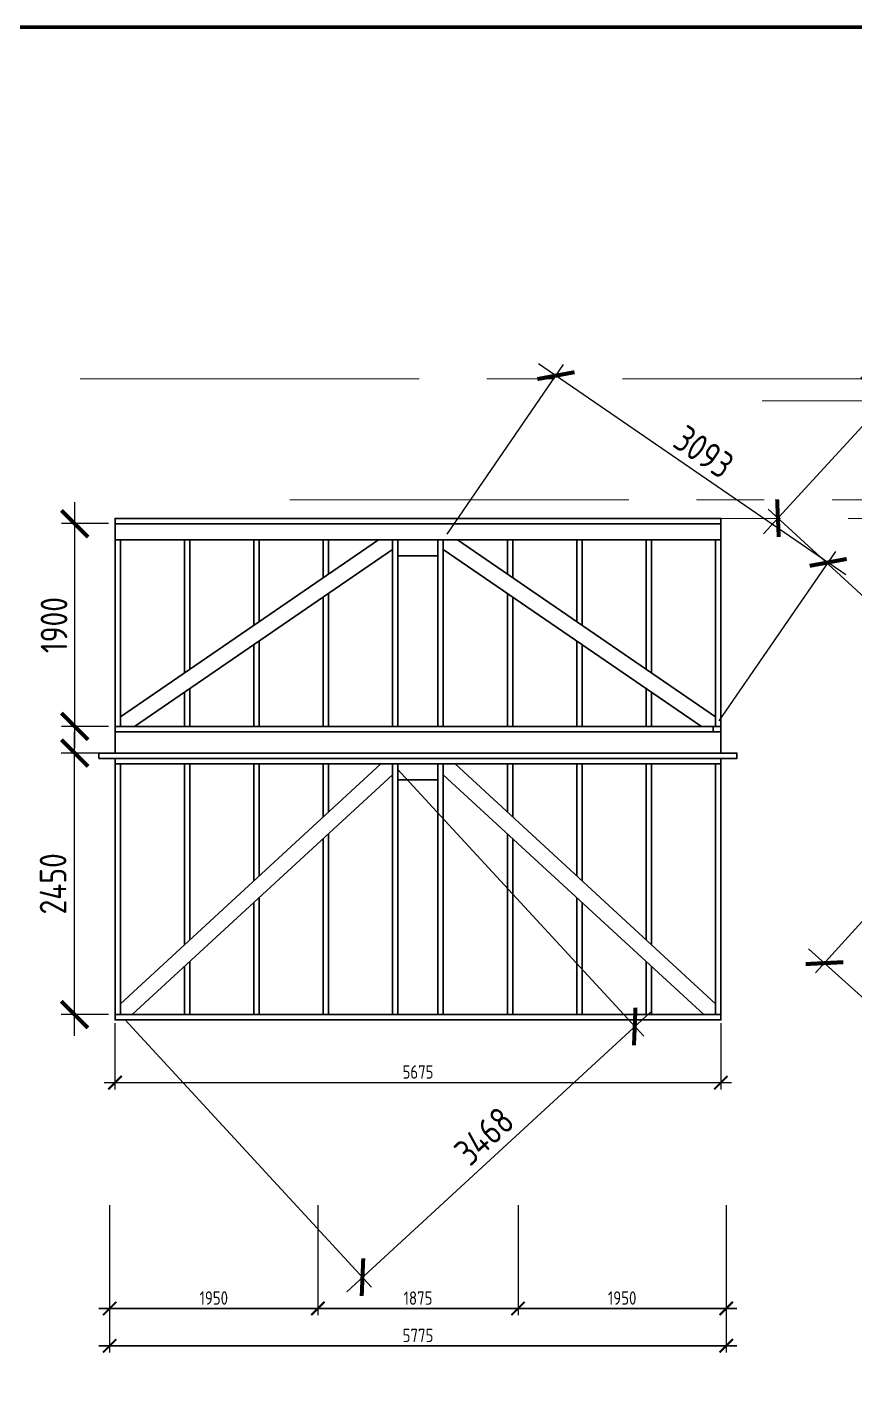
# Model space of a CAD drawing. Header units: millimetres. Extents: x 743280 to 1140305, y -337608 to -106611.
# Drawn here: x 981280 to 989033, y -278159 to -265455 of the extents above; entities that cross this region are included whole.
import ezdxf

# ---------------------------------------------------------------- set-up
doc = ezdxf.new("R2010")
doc.units = ezdxf.units.MM
doc.header["$PDMODE"] = 35
doc.linetypes.add('осевая', pattern=[50.8, 31.75, -6.35, 6.35, -6.35])
doc.layers.get('Defpoints').update_dxf_attribs({"color": 9})
for name, color, linetype, lineweight in [('ОСЕВЫЕ', 150, 'осевая', 13), ('ОСНОВНЫЕ', 7, 'Continuous', 30), ('РАЗМЕРЫ', 42, 'Continuous', 13), ('Сварка', 102, 'Continuous', 13), ('СПДС_РАЗМЕРЫ', 42, 'Continuous', 13)]:
    doc.layers.add(name, color=color, linetype=linetype, lineweight=lineweight)
doc.styles.add('GOST 2.304', font='CS_Gost2304.shx')
doc.dimstyles.new('СПДС', dxfattribs={"dimtxt": 2.5, "dimasz": 2.5, "dimexe": 1.25, "dimexo": 0.625, "dimtad": 1, "dimdec": 0, "dimtxsty": 'GOST 2.304', "dimblk": 'ARCHTICK', "dimblk1": 'ARCHTICK', "dimblk2": 'ARCHTICK', "dimcen": 2.5, "dimdle": 2, "dimadec": 0, "dimazin": 2, "dimtfac": 0.75, "dimtdec": 4, "dimtmove": 1, "dimatfit": 3, "dimfxl": 1, "dimtolj": 1, "dimarcsym": 1})

# ---------------------------------------------------------------- blocks, each defined once
blk = doc.blocks.new('_ArchTick')
at = {"color": 0, "linetype": 'ByBlock', "const_width": 0.15}
blk.add_lwpolyline([(-0.5, -0.5), (0.5, 0.5)], dxfattribs=at)
blk = doc.blocks.new('*D235')
at = {"layer": 'Defpoints', "color": 0, "ltscale": 100, "transparency": 16777216}
for p in [(984703, -272358), (982153, -274708), (986971, -274819)]:
    blk.add_point(p, dxfattribs=at)
at = {"layer": 'РАЗМЕРЫ', "color": 0, "lineweight": -2, "ltscale": 100, "transparency": 16777216}
for p, q in [((984745, -272404), (987056, -274911)), ((982195, -274754), (984506, -277261)), ((984274, -277305), (987118, -274684))]:
    blk.add_line(p, q, dxfattribs=at)
at = {"layer": 'РАЗМЕРЫ', "color": 0, "lineweight": -2, "ltscale": 100, "transparency": 16777216, "xscale": 250, "yscale": 250, "zscale": 250}
for p, rotation in [((986971, -274819), 42.66269414087618), ((984421, -277169), 222.6626941408762)]:
    blk.add_blockref('_ArchTick', p, dxfattribs=dict(at, rotation=rotation))
at = {"layer": 'РАЗМЕРЫ', "color": 0, "ltscale": 100, "transparency": 16777216, "insert": (985561, -275847), "char_height": 250, "attachment_point": 5, "rotation": 42.6627, "style": 'GOST 2.304'}
blk.add_mtext('\\A1;3468', dxfattribs=at)
blk = doc.blocks.new('*D236')
at = {"layer": 'Defpoints', "color": 0, "ltscale": 100, "transparency": 16777216}
for p in [(981725, -272258), (982103, -272258), (982103, -274708)]:
    blk.add_point(p, dxfattribs=at)
at = {"layer": 'РАЗМЕРЫ', "color": 0, "lineweight": -2, "ltscale": 100, "transparency": 16777216}
for p, q in [((981725, -274908), (981725, -272058)), ((982041, -272258), (981600, -272258)), ((982041, -274708), (981600, -274708))]:
    blk.add_line(p, q, dxfattribs=at)
at = {"layer": 'РАЗМЕРЫ', "color": 0, "lineweight": -2, "ltscale": 100, "transparency": 16777216, "xscale": 250, "yscale": 250, "zscale": 250}
for p, rotation in [((981725, -272258), 90), ((981725, -274708), 270)]:
    blk.add_blockref('_ArchTick', p, dxfattribs=dict(at, rotation=rotation))
at = {"layer": 'РАЗМЕРЫ', "color": 0, "ltscale": 100, "transparency": 16777216, "insert": (981523, -273483), "char_height": 250, "attachment_point": 5, "rotation": 90, "style": 'GOST 2.304'}
blk.add_mtext('\\A1;2450', dxfattribs=at)
blk = doc.blocks.new('*D237')
at = {"layer": 'Defpoints', "color": 0, "ltscale": 100, "transparency": 16777216}
for p in [(981726, -270108), (982103, -270108), (982103, -272008)]:
    blk.add_point(p, dxfattribs=at)
at = {"layer": 'РАЗМЕРЫ', "color": 0, "lineweight": -2, "ltscale": 100, "transparency": 16777216}
for p, q in [((981726, -272208), (981726, -269908)), ((982041, -270108), (981601, -270108)), ((982041, -272008), (981601, -272008))]:
    blk.add_line(p, q, dxfattribs=at)
at = {"layer": 'РАЗМЕРЫ', "color": 0, "lineweight": -2, "ltscale": 100, "transparency": 16777216, "xscale": 250, "yscale": 250, "zscale": 250}
for p, rotation in [((981726, -270108), 90), ((981726, -272008), 270)]:
    blk.add_blockref('_ArchTick', p, dxfattribs=dict(at, rotation=rotation))
at = {"layer": 'РАЗМЕРЫ', "color": 0, "ltscale": 100, "transparency": 16777216, "insert": (981532, -271058), "char_height": 250, "attachment_point": 5, "rotation": 90, "style": 'GOST 2.304'}
blk.add_mtext('\\A1;1900', dxfattribs=at)
blk = doc.blocks.new('*D238')
at = {"layer": 'Defpoints', "color": 0, "ltscale": 100, "transparency": 16777216}
for p in [(985178, -270258), (988783, -270471), (987728, -272008)]:
    blk.add_point(p, dxfattribs=at)
at = {"layer": 'РАЗМЕРЫ', "color": 0, "lineweight": -2, "ltscale": 100, "transparency": 16777216}
for p, q in [((985213, -270207), (986304, -268618)), ((986068, -268608), (988948, -270584)), ((987763, -271957), (988854, -270368))]:
    blk.add_line(p, q, dxfattribs=at)
at = {"layer": 'РАЗМЕРЫ', "color": 0, "lineweight": -2, "ltscale": 100, "transparency": 16777216, "xscale": 250, "yscale": 250, "zscale": 250}
for p, rotation in [((986233, -268721), 145.5399292976567), ((988783, -270471), 325.5399292976567)]:
    blk.add_blockref('_ArchTick', p, dxfattribs=dict(at, rotation=rotation))
at = {"layer": 'РАЗМЕРЫ', "color": 0, "ltscale": 100, "transparency": 16777216, "insert": (987618, -269435), "char_height": 250, "attachment_point": 5, "rotation": 325.5399, "style": 'GOST 2.304'}
blk.add_mtext('\\A1;3093', dxfattribs=at)
blk = doc.blocks.new('*D253')
at = {"layer": 'Defpoints', "color": 0, "ltscale": 100, "transparency": 16777216}
for p in [(990435, -272358), (993035, -274708), (991348, -276576)]:
    blk.add_point(p, dxfattribs=at)
at = {"layer": 'РАЗМЕРЫ', "color": 0, "lineweight": -2, "ltscale": 100, "transparency": 16777216}
for p, q in [((990394, -272405), (988664, -274318)), ((988599, -274092), (991496, -276710)), ((992994, -274755), (991264, -276668))]:
    blk.add_line(p, q, dxfattribs=at)
at = {"layer": 'РАЗМЕРЫ', "color": 0, "lineweight": -2, "ltscale": 100, "transparency": 16777216, "xscale": 250, "yscale": 250, "zscale": 250}
for p, rotation in [((988748, -274226), 137.8912695962234), ((991348, -276576), 317.8912695962234)]:
    blk.add_blockref('_ArchTick', p, dxfattribs=dict(at, rotation=rotation))
at = {"layer": 'РАЗМЕРЫ', "color": 0, "ltscale": 100, "transparency": 16777216, "insert": (990177, -275258), "char_height": 250, "attachment_point": 5, "rotation": 317.8913, "style": 'GOST 2.304'}
blk.add_mtext('\\A1;3505', dxfattribs=at)
blk = doc.blocks.new('*D257')
at = {"layer": 'Defpoints', "color": 0, "ltscale": 100, "transparency": 16777216}
for p in [(990687, -267472), (992810, -269425), (990435, -272008)]:
    blk.add_point(p, dxfattribs=at)
at = {"layer": 'РАЗМЕРЫ', "color": 0, "lineweight": -2, "ltscale": 100, "transparency": 16777216}
for p, q in [((988176, -270203), (990822, -267325)), ((992764, -269382), (990595, -267388)), ((990389, -271966), (988220, -269972))]:
    blk.add_line(p, q, dxfattribs=at)
at = {"layer": 'РАЗМЕРЫ', "color": 0, "lineweight": -2, "ltscale": 100, "transparency": 16777216, "xscale": 250, "yscale": 250, "zscale": 250}
for p, rotation in [((990687, -267472), 47.41048336009936), ((988312, -270056), 227.4104833600993)]:
    blk.add_blockref('_ArchTick', p, dxfattribs=dict(at, rotation=rotation))
at = {"layer": 'РАЗМЕРЫ', "color": 0, "ltscale": 100, "transparency": 16777216, "insert": (989356, -268633), "char_height": 250, "attachment_point": 5, "rotation": 47.4105, "style": 'GOST 2.304'}
blk.add_mtext('\\A1;3509', dxfattribs=at)
blk = doc.blocks.new('*D356')
at = {"layer": 'Defpoints', "color": 0, "transparency": 16777216}
for p in [(982053, -276462), (987828, -276462), (987828, -277812)]:
    blk.add_point(p, dxfattribs=at)
at = {"layer": 'РАЗМЕРЫ', "color": 0, "lineweight": -2, "transparency": 16777216}
for p, q in [((982053, -276493), (982053, -277874)), ((987828, -276493), (987828, -277874)), ((981953, -277812), (987928, -277812))]:
    blk.add_line(p, q, dxfattribs=at)
at = {"layer": 'РАЗМЕРЫ', "color": 0, "lineweight": -2, "transparency": 16777216, "xscale": 125, "yscale": 125, "zscale": 125, "rotation": 180}
blk.add_blockref('_ArchTick', (982053, -277812), dxfattribs=at)
at = {"layer": 'РАЗМЕРЫ', "color": 0, "lineweight": -2, "transparency": 16777216, "xscale": 125, "yscale": 125, "zscale": 125}
blk.add_blockref('_ArchTick', (987828, -277812), dxfattribs=at)
at = {"layer": 'РАЗМЕРЫ', "color": 0, "transparency": 16777216, "insert": (984941, -277715), "char_height": 125, "attachment_point": 5, "style": 'GOST 2.304'}
blk.add_mtext('\\A1;5775', dxfattribs=at)
blk = doc.blocks.new('*D357')
at = {"layer": 'Defpoints', "color": 0, "transparency": 16777216}
for p in [(985878, -276462), (987828, -276462), (987828, -277462)]:
    blk.add_point(p, dxfattribs=at)
at = {"layer": 'РАЗМЕРЫ', "color": 0, "lineweight": -2, "transparency": 16777216}
for p, q in [((985878, -276493), (985878, -277524)), ((987828, -276493), (987828, -277524)), ((985778, -277462), (987928, -277462))]:
    blk.add_line(p, q, dxfattribs=at)
at = {"layer": 'РАЗМЕРЫ', "color": 0, "lineweight": -2, "transparency": 16777216, "xscale": 125, "yscale": 125, "zscale": 125, "rotation": 180}
blk.add_blockref('_ArchTick', (985878, -277462), dxfattribs=at)
at = {"layer": 'РАЗМЕРЫ', "color": 0, "lineweight": -2, "transparency": 16777216, "xscale": 125, "yscale": 125, "zscale": 125}
blk.add_blockref('_ArchTick', (987828, -277462), dxfattribs=at)
at = {"layer": 'РАЗМЕРЫ', "color": 0, "transparency": 16777216, "insert": (986853, -277364), "char_height": 125, "attachment_point": 5, "style": 'GOST 2.304'}
blk.add_mtext('\\A1;1950', dxfattribs=at)
blk = doc.blocks.new('*D358')
at = {"layer": 'Defpoints', "color": 0, "transparency": 16777216}
for p in [(984003, -276462), (985878, -276462), (985878, -277462)]:
    blk.add_point(p, dxfattribs=at)
at = {"layer": 'РАЗМЕРЫ', "color": 0, "lineweight": -2, "transparency": 16777216}
for p, q in [((984003, -276493), (984003, -277524)), ((985878, -276493), (985878, -277524)), ((983903, -277462), (985978, -277462))]:
    blk.add_line(p, q, dxfattribs=at)
at = {"layer": 'РАЗМЕРЫ', "color": 0, "lineweight": -2, "transparency": 16777216, "xscale": 125, "yscale": 125, "zscale": 125, "rotation": 180}
blk.add_blockref('_ArchTick', (984003, -277462), dxfattribs=at)
at = {"layer": 'РАЗМЕРЫ', "color": 0, "lineweight": -2, "transparency": 16777216, "xscale": 125, "yscale": 125, "zscale": 125}
blk.add_blockref('_ArchTick', (985878, -277462), dxfattribs=at)
at = {"layer": 'РАЗМЕРЫ', "color": 0, "transparency": 16777216, "insert": (984941, -277365), "char_height": 125, "attachment_point": 5, "style": 'GOST 2.304'}
blk.add_mtext('\\A1;1875', dxfattribs=at)
blk = doc.blocks.new('*D359')
at = {"layer": 'Defpoints', "color": 0, "transparency": 16777216}
for p in [(982053, -276462), (984003, -276462), (984003, -277462)]:
    blk.add_point(p, dxfattribs=at)
at = {"layer": 'РАЗМЕРЫ', "color": 0, "lineweight": -2, "transparency": 16777216}
for p, q in [((982053, -276493), (982053, -277524)), ((984003, -276493), (984003, -277524)), ((981953, -277462), (984103, -277462))]:
    blk.add_line(p, q, dxfattribs=at)
at = {"layer": 'РАЗМЕРЫ', "color": 0, "lineweight": -2, "transparency": 16777216, "xscale": 125, "yscale": 125, "zscale": 125, "rotation": 180}
blk.add_blockref('_ArchTick', (982053, -277462), dxfattribs=at)
at = {"layer": 'РАЗМЕРЫ', "color": 0, "lineweight": -2, "transparency": 16777216, "xscale": 125, "yscale": 125, "zscale": 125}
blk.add_blockref('_ArchTick', (984003, -277462), dxfattribs=at)
at = {"layer": 'РАЗМЕРЫ', "color": 0, "transparency": 16777216, "insert": (983028, -277364), "char_height": 125, "attachment_point": 5, "style": 'GOST 2.304'}
blk.add_mtext('\\A1;1950', dxfattribs=at)
blk = doc.blocks.new('*D360')
at = {"layer": 'Defpoints', "color": 0, "transparency": 16777216}
for p in [(982053, -276462), (987828, -276462), (982053, -277812)]:
    blk.add_point(p, dxfattribs=at)
at = {"layer": 'РАЗМЕРЫ', "color": 0, "lineweight": -2, "transparency": 16777216}
for p, q in [((982053, -276493), (982053, -277874)), ((987828, -276493), (987828, -277874)), ((987928, -277812), (981953, -277812))]:
    blk.add_line(p, q, dxfattribs=at)
at = {"layer": 'РАЗМЕРЫ', "color": 0, "lineweight": -2, "transparency": 16777216, "xscale": 125, "yscale": 125, "zscale": 125, "rotation": 180}
blk.add_blockref('_ArchTick', (982053, -277812), dxfattribs=at)
at = {"layer": 'РАЗМЕРЫ', "color": 0, "lineweight": -2, "transparency": 16777216, "xscale": 125, "yscale": 125, "zscale": 125}
blk.add_blockref('_ArchTick', (987828, -277812), dxfattribs=at)
at = {"layer": 'РАЗМЕРЫ', "color": 0, "transparency": 16777216, "insert": (984941, -277715), "char_height": 125, "attachment_point": 5, "style": 'GOST 2.304'}
blk.add_mtext('\\A1;5775', dxfattribs=at)
blk = doc.blocks.new('*D361')
at = {"layer": 'Defpoints', "color": 0, "transparency": 16777216}
for p in [(985878, -276462), (987828, -276462), (985878, -277462)]:
    blk.add_point(p, dxfattribs=at)
at = {"layer": 'РАЗМЕРЫ', "color": 0, "lineweight": -2, "transparency": 16777216}
for p, q in [((985878, -276493), (985878, -277524)), ((987828, -276493), (987828, -277524)), ((987928, -277462), (985778, -277462))]:
    blk.add_line(p, q, dxfattribs=at)
at = {"layer": 'РАЗМЕРЫ', "color": 0, "lineweight": -2, "transparency": 16777216, "xscale": 125, "yscale": 125, "zscale": 125, "rotation": 180}
blk.add_blockref('_ArchTick', (985878, -277462), dxfattribs=at)
at = {"layer": 'РАЗМЕРЫ', "color": 0, "lineweight": -2, "transparency": 16777216, "xscale": 125, "yscale": 125, "zscale": 125}
blk.add_blockref('_ArchTick', (987828, -277462), dxfattribs=at)
at = {"layer": 'РАЗМЕРЫ', "color": 0, "transparency": 16777216, "insert": (986853, -277364), "char_height": 125, "attachment_point": 5, "style": 'GOST 2.304'}
blk.add_mtext('\\A1;1950', dxfattribs=at)
blk = doc.blocks.new('*D362')
at = {"layer": 'Defpoints', "color": 0, "transparency": 16777216}
for p in [(984003, -276462), (985878, -276462), (984003, -277462)]:
    blk.add_point(p, dxfattribs=at)
at = {"layer": 'РАЗМЕРЫ', "color": 0, "lineweight": -2, "transparency": 16777216}
for p, q in [((984003, -276493), (984003, -277524)), ((985878, -276493), (985878, -277524)), ((985978, -277462), (983903, -277462))]:
    blk.add_line(p, q, dxfattribs=at)
at = {"layer": 'РАЗМЕРЫ', "color": 0, "lineweight": -2, "transparency": 16777216, "xscale": 125, "yscale": 125, "zscale": 125, "rotation": 180}
blk.add_blockref('_ArchTick', (984003, -277462), dxfattribs=at)
at = {"layer": 'РАЗМЕРЫ', "color": 0, "lineweight": -2, "transparency": 16777216, "xscale": 125, "yscale": 125, "zscale": 125}
blk.add_blockref('_ArchTick', (985878, -277462), dxfattribs=at)
at = {"layer": 'РАЗМЕРЫ', "color": 0, "transparency": 16777216, "insert": (984941, -277365), "char_height": 125, "attachment_point": 5, "style": 'GOST 2.304'}
blk.add_mtext('\\A1;1875', dxfattribs=at)
blk = doc.blocks.new('*D363')
at = {"layer": 'Defpoints', "color": 0, "transparency": 16777216}
for p in [(982053, -276462), (984003, -276462), (982053, -277462)]:
    blk.add_point(p, dxfattribs=at)
at = {"layer": 'РАЗМЕРЫ', "color": 0, "lineweight": -2, "transparency": 16777216}
for p, q in [((982053, -276493), (982053, -277524)), ((984003, -276493), (984003, -277524)), ((984103, -277462), (981953, -277462))]:
    blk.add_line(p, q, dxfattribs=at)
at = {"layer": 'РАЗМЕРЫ', "color": 0, "lineweight": -2, "transparency": 16777216, "xscale": 125, "yscale": 125, "zscale": 125, "rotation": 180}
blk.add_blockref('_ArchTick', (982053, -277462), dxfattribs=at)
at = {"layer": 'РАЗМЕРЫ', "color": 0, "lineweight": -2, "transparency": 16777216, "xscale": 125, "yscale": 125, "zscale": 125}
blk.add_blockref('_ArchTick', (984003, -277462), dxfattribs=at)
at = {"layer": 'РАЗМЕРЫ', "color": 0, "transparency": 16777216, "insert": (983028, -277364), "char_height": 125, "attachment_point": 5, "style": 'GOST 2.304'}
blk.add_mtext('\\A1;1950', dxfattribs=at)
blk = doc.blocks.new('*D453')
at = {"layer": 'Defpoints', "color": 0, "ltscale": 50, "transparency": 16777216}
for p in [(982103, -274758), (987778, -274758), (987778, -275346)]:
    blk.add_point(p, dxfattribs=at)
at = {"layer": 'СПДС_РАЗМЕРЫ', "color": 0, "lineweight": -2, "ltscale": 50, "transparency": 16777216}
for p, q in [((982103, -274790), (982103, -275409)), ((987778, -274790), (987778, -275409)), ((982003, -275346), (987878, -275346))]:
    blk.add_line(p, q, dxfattribs=at)
at = {"layer": 'СПДС_РАЗМЕРЫ', "color": 0, "lineweight": -2, "ltscale": 50, "transparency": 16777216, "xscale": 125, "yscale": 125, "zscale": 125, "rotation": 180}
blk.add_blockref('_ArchTick', (982103, -275346), dxfattribs=at)
at = {"layer": 'СПДС_РАЗМЕРЫ', "color": 0, "lineweight": -2, "ltscale": 50, "transparency": 16777216, "xscale": 125, "yscale": 125, "zscale": 125}
blk.add_blockref('_ArchTick', (987778, -275346), dxfattribs=at)
at = {"layer": 'СПДС_РАЗМЕРЫ', "color": 0, "ltscale": 50, "transparency": 16777216, "insert": (984941, -275246), "char_height": 125, "attachment_point": 5, "style": 'GOST 2.304'}
blk.add_mtext('\\A1;5675', dxfattribs=at)

msp = doc.modelspace()

# ---------------------------------------------------------------- linework, layer by layer
at = {"layer": 'ОСЕВЫЕ', "ltscale": 100}
for p, q in [((971615.6, -268751.9), (1009007, -268751.9)), ((988164.7, -268958.4), (1016178.2, -268958.4)), ((983739.7, -269885.3), (1003190.8, -269885.3)), ((983889.7, -270058.4), (997778.1, -270058.4))]:
    msp.add_line(p, q, dxfattribs=at)
at = {"layer": 'ОСНОВНЫЕ', "ltscale": 100}
for p, q in [((982103.1, -270258.4), (987778.1, -270258.4)), ((982153.1, -271917.4), (984570.5, -270258.4)), ((987728.1, -271917.4), (985310.7, -270258.4)), ((982285.6, -272008.4), (984703, -270349.4)), ((984753, -270408.4), (985128.1, -270408.4)), ((987595.5, -272008.4), (985178.1, -270349.4)), ((982103.1, -272058.4), (982103.1, -271858.4)), ((982103.1, -272058.4), (987778.1, -272058.4)), ((982103.1, -272058.4), (982103.1, -272258.4)), ((982153.1, -272008.3), (982153.1, -272008.4)), ((987704.3, -272008.4), (987704.3, -272058.4)), ((987728.1, -272008.3), (987728.1, -272008.4)), ((987778.1, -272058.4), (987778.1, -272258.4)), ((982153.1, -274606.9), (984592.4, -272358.4)), ((987728.1, -274606.9), (985288.7, -272358.4)), ((982264.3, -274708.4), (984703.1, -272460.4)), ((987616.9, -274708.4), (985178.1, -272460.4)), ((984753, -272508.4), (985128.1, -272508.4)), ((982102.8, -274653.3), (982103.1, -274653))]:
    msp.add_line(p, q, dxfattribs=at)
for points in [[(982153.1, -270258.4), (982153.1, -272008.4), (982103.1, -272008.4), (982103.1, -270058.4)], [(987728.1, -270108.4), (982103.1, -270108.4), (982103.1, -270058.4), (987778.1, -270058.4), (987778.1, -270108.4), (985339.6, -270108.4)], [(987778.1, -270058.4), (987778.1, -272008.4), (987728.1, -272008.4), (987728.1, -270258.4)], [(982753.1, -270108.4), (982803.1, -270108.4)], [(983403.1, -270108.4), (983453, -270108.4)], [(984053, -270108.4), (984103, -270108.4)], [(984703, -270108.4), (984753, -270108.4)], [(985178.1, -270108.4), (985128.1, -270108.4)], [(985828.1, -270108.4), (985778.1, -270108.4)], [(986478.1, -270108.4), (986428.1, -270108.4)], [(987128.1, -270108.4), (987078.1, -270108.4)], [(982753.1, -271505.7), (982753.1, -270258.4)], [(982803.1, -270258.4), (982803.1, -271471.4)], [(983403.1, -271059.6), (983403.1, -270258.4)], [(983453, -270258.4), (983453, -271025.3)], [(984053, -270613.5), (984053, -270258.4)], [(984103, -270258.4), (984103, -270579.2)], [(984753, -270258.4), (984753, -272008.3), (984703, -272008.3), (984703, -270258.4)], [(985128.1, -270258.4), (985128.1, -272008.3), (985178.1, -272008.3), (985178.1, -270258.4)], [(985778.1, -270258.4), (985778.1, -270579.2)], [(985828.1, -270613.5), (985828.1, -270258.4)], [(986428.1, -270258.4), (986428.1, -271025.3)], [(986478.1, -271059.6), (986478.1, -270258.4)], [(987078.1, -270258.4), (987078.1, -271471.4)], [(987128.1, -271505.7), (987128.1, -270258.4)], [(984103, -270761.1), (984103, -272008.3), (984053, -272008.3), (984053, -270795.4)], [(985778.1, -270761.1), (985778.1, -272008.3), (985828.1, -272008.3), (985828.1, -270795.4)], [(983453, -271207.2), (983453, -272008.3), (983403.1, -272008.3), (983403.1, -271241.5)], [(986428.1, -271207.2), (986428.1, -272008.3), (986478.1, -272008.3), (986478.1, -271241.5)], [(982803.1, -271653.3), (982803.1, -272008.3), (982753.1, -272008.3), (982753.1, -271687.6)], [(987078.1, -271653.3), (987078.1, -272008.3), (987128.1, -272008.3), (987128.1, -271687.6)], [(987704.3, -272008.4), (987778.1, -272008.4), (987778.1, -272058.4), (982103.1, -272058.4), (982103.1, -272008.4), (982176.9, -272008.4)], [(982153.1, -272008.4), (987704.3, -272008.4)], [(985278.1, -272358.4), (987778.1, -272358.4), (987778.1, -272308.4), (982103.1, -272308.4), (982103.1, -272358.4), (987728.1, -272358.4)], [(982753.1, -274053.8), (982753.1, -272358.4), (982803.1, -272358.4), (982803.1, -274007.7)], [(983403.1, -273454.7), (983403.1, -272358.4), (983453.1, -272358.4), (983453.1, -273408.6)], [(984053.1, -272855.5), (984053.1, -272358.4), (984103.1, -272358.4), (984103.1, -272809.5)], [(985828.1, -272855.5), (985828.1, -272358.4), (985778.1, -272358.4), (985778.1, -272809.5)], [(986478.1, -273454.7), (986478.1, -272358.4), (986428.1, -272358.4), (986428.1, -273408.6)], [(987128.1, -274053.8), (987128.1, -272358.4), (987078.1, -272358.4), (987078.1, -274007.7)], [(984103.1, -273013.5), (984103.1, -274708.4), (984053.1, -274708.4), (984053.1, -273059.5)], [(985778.1, -273013.5), (985778.1, -274708.4), (985828.1, -274708.4), (985828.1, -273059.5)], [(983453.1, -273612.6), (983453.1, -274708.4), (983403.1, -274708.4), (983403.1, -273658.7)], [(986428.1, -273612.6), (986428.1, -274708.4), (986478.1, -274708.4), (986478.1, -273658.7)], [(982803.1, -274211.7), (982803.1, -274708.4), (982753.1, -274708.4), (982753.1, -274257.8)], [(987078.1, -274211.7), (987078.1, -274708.4), (987128.1, -274708.4), (987128.1, -274257.8)], [(982204.1, -274708.4), (982103.1, -274708.4), (982103.1, -274758.4), (987778.1, -274758.4), (987778.1, -274708.4), (987677, -274708.4)], [(987677, -274708.4), (982204.1, -274708.4)]]:
    msp.add_lwpolyline(points, dxfattribs=at)
for points in [[(981953.1, -272258.4), (987928.1, -272258.4), (987928.1, -272308.4), (981953.1, -272308.4)], [(982103.1, -272358.4), (982153.1, -272358.4), (982153.1, -274708.4), (982103.1, -274708.4)], [(984703.1, -272358.4), (984753.1, -272358.4), (984753.1, -274708.4), (984703.1, -274708.4)], [(985178.1, -272358.4), (985128.1, -272358.4), (985128.1, -274708.4), (985178.1, -274708.4)], [(987728.1, -272358.4), (987778.1, -272358.4), (987778.1, -274708.4), (987728.1, -274708.4)]]:
    msp.add_lwpolyline(points, close=True, dxfattribs=at)
at = {"layer": 'Сварка', "lineweight": 100, "ltscale": 100}
msp.add_lwpolyline([(950830, -265455.1), (1014607.6, -265455.1), (1014607.6, -291885.1), (950830, -291885.1)], close=True, dxfattribs=at)

# ---------------------------------------------------------------- dimensions: what is measured, and where the dimension line sits
at = {"layer": 'РАЗМЕРЫ', "ltscale": 100}
for p1, p2, distance, picture, middle in [((990435.5, -272008.4), (992810.5, -269424.7), 2884.7, '*D257', (989355.8, -268632.5)), ((985178.1, -270258.4), (987728.1, -272008.3), 1864.5, '*D238', (987618.3, -269435.5)), ((982103.1, -272008.4), (982103.1, -270108.4), 376.7, '*D237', (981531.6, -271058.4)), ((982103.1, -274708.4), (982103.1, -272258.4), 377.7, '*D236', (981523, -273483.4)), ((982153.1, -274708.4), (984703.1, -272358.4), -3346.8, '*D235', (985560.6, -275847.5)), ((990435.5, -272358.4), (993035.5, -274708.4), -2516.9, '*D253', (990177, -275257.7))]:
    dim = msp.add_aligned_dim(p1=p1, p2=p2, distance=distance, dimstyle='СПДС', override={"dimscale": 100}, dxfattribs=at)
    dim.commit()
    dim.dimension.update_dxf_attribs({"geometry": picture, "text_midpoint": middle})
at = {"layer": 'РАЗМЕРЫ'}
for base, p1, p2, override, picture, middle in [((987828.1, -277811.7), (982053.1, -276461.7), (987828.1, -276461.7), {"dimscale": 50, "dimlfac": 1, "dimtxsty": 'GOST 2.304', "dimblk1": 'ArchTick', "dimblk2": 'ArchTick', "dimsah": 1, "dimtolj": 1}, '*D356', (984940.6, -277715.3)), ((984003.1, -277461.7), (982053.1, -276461.7), (984003.1, -276461.7), {"dimscale": 50, "dimlfac": 1, "dimtxsty": 'GOST 2.304', "dimblk1": 'ArchTick', "dimblk2": 'ArchTick', "dimsah": 1, "dimtolj": 1}, '*D359', (983028.1, -277364.3)), ((982053.1, -277811.7), (987828.1, -276461.7), (982053.1, -276461.7), {"dimscale": 50}, '*D360', (984940.6, -277715.3)), ((982053.1, -277461.7), (984003.1, -276461.7), (982053.1, -276461.7), {"dimscale": 50}, '*D363', (983028.1, -277364.3)), ((985878.1, -277461.7), (984003.1, -276461.7), (985878.1, -276461.7), {"dimscale": 50, "dimlfac": 1, "dimtxsty": 'GOST 2.304', "dimblk1": 'ArchTick', "dimblk2": 'ArchTick', "dimsah": 1, "dimtolj": 1}, '*D358', (984940.6, -277365.3)), ((984003.1, -277461.7), (985878.1, -276461.7), (984003.1, -276461.7), {"dimscale": 50}, '*D362', (984940.6, -277365.3)), ((987828.1, -277461.7), (985878.1, -276461.7), (987828.1, -276461.7), {"dimscale": 50, "dimlfac": 1, "dimtxsty": 'GOST 2.304', "dimblk1": 'ArchTick', "dimblk2": 'ArchTick', "dimsah": 1, "dimtolj": 1}, '*D357', (986853.1, -277364.3)), ((985878.1, -277461.7), (987828.1, -276461.7), (985878.1, -276461.7), {"dimscale": 50}, '*D361', (986853.1, -277364.3))]:
    dim = msp.add_linear_dim(base=base, p1=p1, p2=p2, dimstyle='СПДС', override=override, dxfattribs=at)
    dim.commit()
    dim.dimension.update_dxf_attribs({"geometry": picture, "text_midpoint": middle})
at = {"layer": 'СПДС_РАЗМЕРЫ', "ltscale": 50}
dim = msp.add_linear_dim(base=(987778.1, -275346.1), p1=(982103.1, -274758.4), p2=(987778.1, -274758.4), dimstyle='СПДС', override={"dimscale": 50}, dxfattribs=at)
dim.commit()
dim.dimension.update_dxf_attribs({"geometry": '*D453', "text_midpoint": (984940.6, -275246.1)})

doc.saveas('drawing.dxf')
